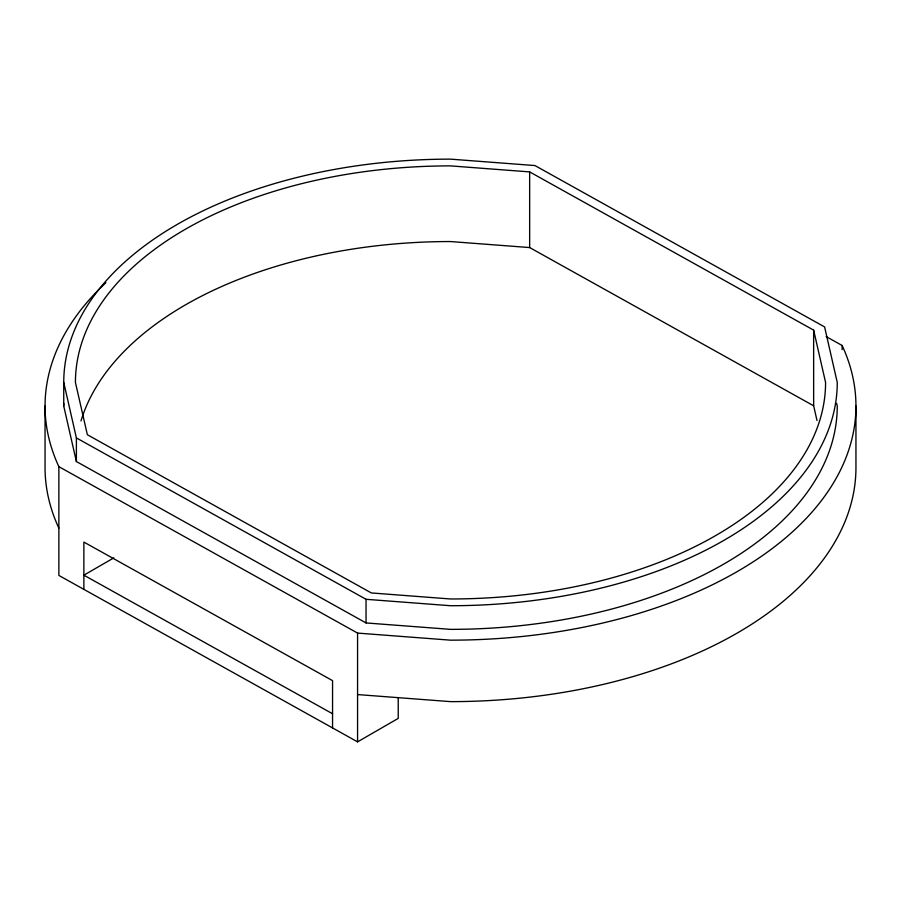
<?xml version="1.0" encoding="UTF-8"?>
<svg xmlns="http://www.w3.org/2000/svg" width="901" height="901" viewBox="0 0 901 901"><rect width="100%" height="100%" fill="white"/><g stroke="black" fill="none" stroke-linecap="round" stroke-linejoin="round"><path stroke-width="1.35" d="M113.774 557.91L83.872 575.176L332.559 713.75M105.901 282.734A405.45 234.08 0 0 0 58.869 466.662L58.869 575.435L357.573 741.861L398.231 718.39L398.231 697.52M529.653 171.9L450.5 165.885A375.075 216.544 0 0 0 75.425 382.429L87.352 434.721L371.347 592.948L450.5 598.974A375.075 216.544 0 0 0 825.575 382.429L813.648 330.138L529.653 171.9L529.653 247.561L813.648 405.799L817.016 420.553M529.653 247.561L450.5 241.547A375.075 216.544 0 0 0 81 420.902M63.746 382.429L76.394 437.909L366.043 599.3L450.5 605.72A386.754 223.29 0 0 0 837.254 382.429L824.606 326.939L534.957 165.559L450.5 159.139A386.754 223.29 0 0 0 63.746 382.429L63.746 406.069L76.394 461.549L366.043 622.94L450.5 629.36A386.754 223.29 0 0 0 837.254 406.069L836.635 403.366M58.869 466.662L357.573 633.088L450.5 640.16A405.45 234.08 0 0 0 842.131 345.488L826.149 336.58M357.573 694.57L450.5 701.631A405.45 234.08 0 0 0 855.95 467.551L855.95 406.069M842.131 345.488L842.131 349.678M813.648 330.138L813.648 405.799M366.043 599.3L366.043 622.94M357.573 633.088L357.573 741.861M332.559 727.929L332.559 680.638L83.872 542.075L83.872 589.367M76.394 437.909L76.394 461.549M45.05 406.069L45.05 467.551A405.45 234.08 0 0 0 58.869 528.132M63.746 406.069A386.754 223.29 0 0 1 63.768 403.378"/></g></svg>
